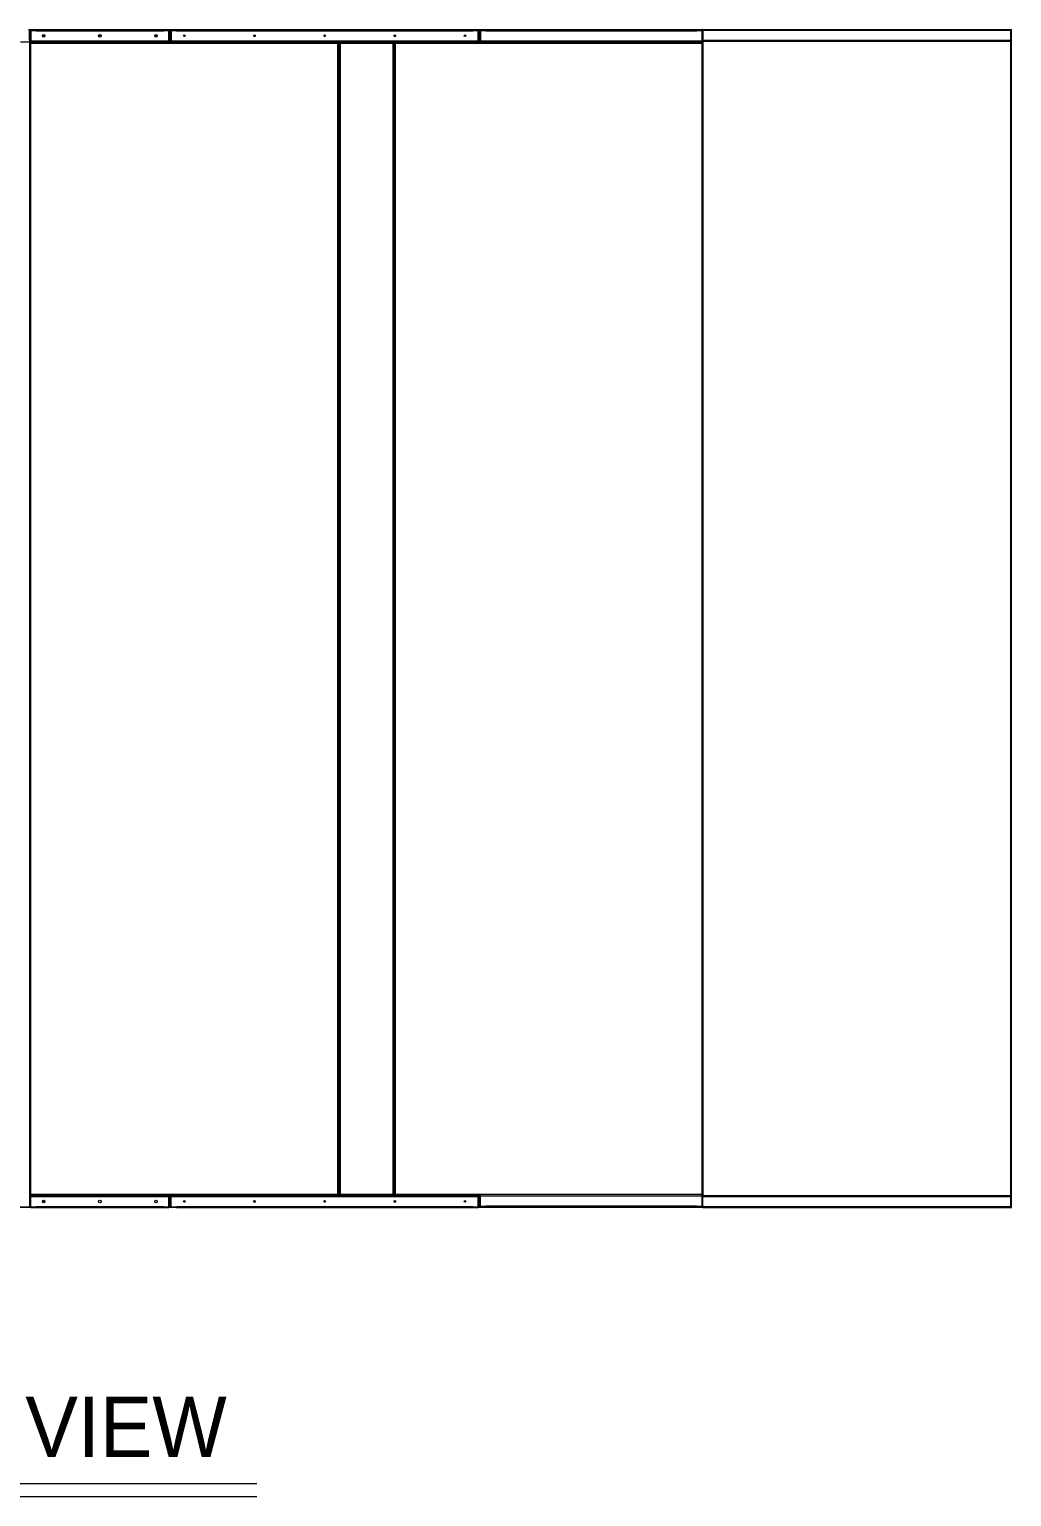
# Model space of a CAD drawing. Header units: millimetres. Extents: x -662642 to 33419, y -141169 to 23423.
# Drawn here: x 15102 to 18602, y 14886 to 20118 of the extents above; entities that cross this region are included whole.
import ezdxf
from ezdxf.enums import TextEntityAlignment as Align

# ---------------------------------------------------------------- set-up
doc = ezdxf.new("R2010")
doc.units = ezdxf.units.MM
doc.layers.add('냉각탑_box', color=1, linetype='Continuous')
doc.layers.add('냉각탑_text', color=3, linetype='Continuous')
doc.styles.add('돋움', font='Dotum.ttf')

# ---------------------------------------------------------------- blocks, each defined once
blk = doc.blocks.new('4')
at = {"lineweight": 20}
for p, q in [((15099.1, 20117.6), (17501.3, 20117.6)), ((17499.8, 20117.6), (17501.3, 15917.6)), ((17502.4, 20117.6), (18602.4, 20117.6)), ((17502.4, 20116.4), (17502.4, 20117.6)), ((17502.4, 20114.6), (18599.4, 20114.6)), ((18599.4, 15917.6), (18599.4, 20117.6)), ((18602.4, 15917.6), (18602.4, 20117.6)), ((18602.4, 20117.6), (18602.4, 20117.6)), ((17502.4, 20078.6), (18599.4, 20078.6)), ((17502.4, 20075.6), (18599.4, 20075.6)), ((17502.4, 15959.6), (18599.4, 15959.6)), ((17502.4, 15956.6), (18599.4, 15956.6)), ((17501.3, 15917.6), (12102.6, 15917.6)), ((17502.4, 15920.6), (18599.4, 15920.6)), ((17502.4, 15918.8), (17502.4, 15917.6)), ((17502.4, 15917.6), (18602.4, 15917.6))]:
    blk.add_line(p, q, dxfattribs=at)
at = {"color": 7, "lineweight": 20, "ltscale": 0.015833}
for p, q in [((15102.4, 20078.4), (15102.4, 20116.4)), ((15102.4, 15956.8), (15102.4, 15918.8))]:
    blk.add_line(p, q, dxfattribs=at)
at = {"color": 7, "lineweight": 20, "ltscale": 0.001083}
for p, q in [((15104.4, 20116.4), (15107, 20116.4)), ((17502.4, 20116.4), (17499.8, 20116.4)), ((17502.4, 15918.8), (12102.6, 15918.8))]:
    blk.add_line(p, q, dxfattribs=at)
at = {"color": 7, "lineweight": 20, "ltscale": 0.00172}
blk.add_line((15104.4, 20112.3), (15104.4, 20116.4), dxfattribs=at)
at = {"color": 7, "lineweight": 20, "ltscale": 0.014667}
for p, q in [((15104.4, 20112.2), (15104.4, 20077)), ((15106.4, 20077), (15106.4, 20112.2)), ((15600.4, 20077), (15600.4, 20112.2)), ((15602.4, 20112.2), (15602.4, 20077)), ((15604.4, 20112.2), (15604.4, 20077)), ((15606.4, 20077), (15606.4, 20112.2)), ((16702.4, 20077), (16702.4, 20112.2)), ((16704.4, 20112.2), (16704.4, 20077)), ((16706.4, 20112.2), (16706.4, 20077)), ((16708.4, 20077), (16708.4, 20112.2)), ((17500.4, 20077), (17500.4, 20112.2)), ((17502.4, 20112.2), (17502.4, 20077)), ((15104.4, 15921), (15104.4, 15956.2)), ((15106.4, 15956.2), (15106.4, 15921)), ((15600.4, 15956.2), (15600.4, 15921)), ((15602.4, 15921), (15602.4, 15956.2)), ((15604.4, 15921), (15604.4, 15956.2)), ((15606.4, 15956.2), (15606.4, 15921)), ((16702.4, 15956.2), (16702.4, 15921)), ((16704.4, 15921), (16704.4, 15956.2)), ((16706.4, 15923), (16706.4, 15958.2)), ((16708.4, 15958.2), (16708.4, 15923)), ((17500.4, 15958.2), (17500.4, 15923)), ((17502.4, 15923), (17502.4, 15958.2))]:
    blk.add_line(p, q, dxfattribs=at)
at = {"color": 7, "lineweight": 20, "ltscale": 0.000873136}
blk.add_line((15107, 20115.5), (15107, 20117.6), dxfattribs=at)
at = {"color": 7, "lineweight": 20, "ltscale": 0.015146}
blk.add_line((15107, 20113.4), (15107, 20077), dxfattribs=at)
at = {"color": 7, "lineweight": 20, "ltscale": 0.01525}
for p, q in [((15107.3, 20113.6), (15107.3, 20077)), ((15599.5, 20077), (15599.5, 20113.6)), ((15607.3, 20113.6), (15607.3, 20077)), ((16701.5, 20077), (16701.5, 20113.6)), ((16709.3, 20113.6), (16709.3, 20077)), ((17499.5, 20077), (17499.5, 20113.6)), ((15107.3, 15919.6), (15107.3, 15956.2)), ((15599.5, 15956.2), (15599.5, 15919.6)), ((15607.3, 15919.6), (15607.3, 15956.2)), ((16701.5, 15956.2), (16701.5, 15919.6)), ((16709.3, 15921.6), (16709.3, 15958.2)), ((17499.5, 15958.2), (17499.5, 15921.6))]:
    blk.add_line(p, q, dxfattribs=at)
at = {"color": 7, "lineweight": 20, "ltscale": 0.007958}
for p, q in [((15107.3, 20113.6), (15126.4, 20113.6)), ((15580.4, 20113.6), (15599.5, 20113.6)), ((15607.3, 20113.6), (15626.4, 20113.6)), ((16682.4, 20113.6), (16701.5, 20113.6)), ((16709.3, 20113.6), (16728.4, 20113.6)), ((17480.4, 20113.6), (17499.5, 20113.6)), ((15107.3, 15919.6), (15126.4, 15919.6)), ((15580.4, 15919.6), (15599.5, 15919.6)), ((15607.3, 15919.6), (15626.4, 15919.6)), ((16682.4, 15919.6), (16701.5, 15919.6)), ((16709.3, 15921.6), (16728.4, 15921.6)), ((17480.4, 15921.6), (17499.5, 15921.6))]:
    blk.add_line(p, q, dxfattribs=at)
at = {"color": 7, "lineweight": 20, "ltscale": 0.006917}
for p, q in [((15107.8, 20115.6), (15124.4, 20115.6)), ((15107.8, 20113.6), (15124.4, 20113.6)), ((15582.4, 20115.6), (15599, 20115.6)), ((15582.4, 20113.6), (15599, 20113.6)), ((15624.4, 20115.6), (15607.8, 20115.6)), ((15624.4, 20113.6), (15607.8, 20113.6)), ((16684.4, 20115.6), (16701, 20115.6)), ((16684.4, 20113.6), (16701, 20113.6)), ((16709.8, 20115.6), (16726.4, 20115.6)), ((16709.8, 20113.6), (16726.4, 20113.6)), ((17482.4, 20115.6), (17499, 20115.6)), ((17482.4, 20113.6), (17499, 20113.6)), ((15107.8, 15917.6), (15124.4, 15917.6)), ((15582.4, 15917.6), (15599, 15917.6)), ((15624.4, 15917.6), (15607.8, 15917.6)), ((16684.4, 15917.6), (16701, 15917.6)), ((16709.8, 15919.6), (16726.4, 15919.6)), ((17482.4, 15919.6), (17499, 15919.6))]:
    blk.add_line(p, q, dxfattribs=at)
at = {"color": 7, "lineweight": 20, "ltscale": 0.000833333}
for p, q in [((15124.4, 20115.6), (15124.4, 20113.6)), ((15580.4, 20115.6), (15580.4, 20113.6)), ((15580.4, 20115.6), (15580.4, 20113.6)), ((15582.4, 20115.6), (15582.4, 20113.6)), ((15624.4, 20115.6), (15624.4, 20113.6)), ((16682.4, 20115.6), (16682.4, 20113.6)), ((16682.4, 20115.6), (16682.4, 20113.6)), ((16684.4, 20115.6), (16684.4, 20113.6)), ((16726.4, 20115.6), (16726.4, 20113.6)), ((17480.4, 20115.6), (17480.4, 20113.6)), ((17480.4, 20115.6), (17480.4, 20113.6)), ((17482.4, 20115.6), (17482.4, 20113.6)), ((15418.3, 20073.6), (15418.3, 20071.6)), ((15474.3, 20071.6), (15474.3, 20073.6)), ((16068.2, 20073.6), (16068.2, 20071.6)), ((16071.5, 20071.6), (16071.5, 20073.6)), ((16399.8, 20071.9), (16399.8, 20069.9)), ((17444.7, 20073.6), (17444.7, 20071.6)), ((16204.4, 19827.6), (16206.4, 19827.6)), ((16400.4, 19827.6), (16402.4, 19827.6)), ((16204.4, 19801), (16206.4, 19801)), ((16204.4, 19799.6), (16206.4, 19799.6)), ((16206.4, 19799.6), (16204.4, 19799.6)), ((16206.4, 19797.6), (16204.4, 19797.6)), ((16206.4, 19796.2), (16204.4, 19796.2)), ((16400.4, 19801), (16402.4, 19801)), ((16402.4, 19799.6), (16400.4, 19799.6)), ((16402.4, 19797.6), (16400.4, 19797.6)), ((16402.4, 19796.5), (16400.4, 19796.5)), ((16402.4, 19793.7), (16400.4, 19793.7)), ((16400.4, 19791.7), (16402.4, 19791.7)), ((16400.4, 19790.1), (16402.4, 19790.1)), ((16402.4, 19788.9), (16400.4, 19788.9)), ((16400.4, 19044.9), (16402.4, 19044.9)), ((16204.4, 19033), (16206.4, 19033)), ((16206.4, 19031.6), (16204.4, 19031.6)), ((16206.4, 19029.6), (16204.4, 19029.6)), ((16204.4, 19027.6), (16206.4, 19027.6)), ((16204.4, 19025.6), (16206.4, 19025.6)), ((16206.4, 19024.2), (16204.4, 19024.2)), ((16206.4, 18997.6), (16204.4, 18997.6)), ((16400.4, 19027.6), (16402.4, 19027.6)), ((16400.4, 19025.6), (16402.4, 19025.6)), ((16402.4, 19024.2), (16400.4, 19024.2)), ((16402.4, 18997.6), (16400.4, 18997.6)), ((16204.4, 18814.6), (16206.4, 18814.6)), ((16400.4, 18814.6), (16402.4, 18814.6)), ((16206.4, 18778), (16204.4, 18778)), ((16206.4, 18776.6), (16204.4, 18776.6)), ((16206.4, 18733.6), (16204.4, 18733.6)), ((16206.4, 18732), (16204.4, 18732)), ((16206.4, 18730), (16204.4, 18730)), ((16402.4, 18778), (16400.4, 18778)), ((16402.4, 18776.6), (16400.4, 18776.6)), ((16402.4, 18773.6), (16400.4, 18773.6)), ((16402.4, 18771.6), (16400.4, 18771.6)), ((16402.4, 18770.7), (16400.4, 18770.7)), ((16400.4, 18736.5), (16402.4, 18736.5)), ((16402.4, 18735.6), (16400.4, 18735.6)), ((16402.4, 18733.6), (16400.4, 18733.6)), ((16402.4, 18733.6), (16400.4, 18733.6)), ((16402.4, 18732), (16400.4, 18732)), ((16402.4, 18730), (16400.4, 18730)), ((16206.4, 18726.6), (16204.4, 18726.6)), ((16204.4, 18725.2), (16206.4, 18725.2)), ((16206.4, 18688.6), (16204.4, 18688.6)), ((16402.4, 18726.6), (16400.4, 18726.6)), ((16400.4, 18725.2), (16402.4, 18725.2)), ((16402.4, 18688.6), (16400.4, 18688.6)), ((16204.4, 18355.6), (16206.4, 18355.6)), ((16204.4, 18329), (16206.4, 18329)), ((16204.4, 18327.6), (16206.4, 18327.6)), ((16206.4, 18327.6), (16204.4, 18327.6)), ((16206.4, 18325.6), (16204.4, 18325.6)), ((16206.4, 18324.2), (16204.4, 18324.2)), ((16400.4, 18355.6), (16402.4, 18355.6)), ((16400.4, 18329), (16402.4, 18329)), ((16402.4, 18327.6), (16400.4, 18327.6)), ((16402.4, 18325.7), (16400.4, 18325.7)), ((16402.4, 18325.6), (16400.4, 18325.6)), ((16400.4, 18323.7), (16402.4, 18323.7)), ((16400.4, 18322.1), (16402.4, 18322.1)), ((16402.4, 18320.9), (16400.4, 18320.9)), ((16204.4, 17711), (16206.4, 17711)), ((16206.4, 17709.6), (16204.4, 17709.6)), ((16206.4, 17707.6), (16204.4, 17707.6)), ((16204.4, 17705.6), (16206.4, 17705.6)), ((16204.4, 17703.6), (16206.4, 17703.6)), ((16206.4, 17702.2), (16204.4, 17702.2)), ((16400.4, 17726.9), (16402.4, 17726.9)), ((16402.4, 17706.9), (16400.4, 17706.9)), ((16400.4, 17705.6), (16402.4, 17705.6)), ((16400.4, 17703.6), (16402.4, 17703.6)), ((16402.4, 17702.2), (16400.4, 17702.2)), ((16206.4, 17675.6), (16204.4, 17675.6)), ((16402.4, 17675.6), (16400.4, 17675.6)), ((16204.4, 17342.6), (16206.4, 17342.6)), ((16400.4, 17342.6), (16402.4, 17342.6)), ((16206.4, 17306), (16204.4, 17306)), ((16206.4, 17304.6), (16204.4, 17304.6)), ((16402.4, 17306), (16400.4, 17306)), ((16402.4, 17304.6), (16400.4, 17304.6)), ((16402.4, 17301.6), (16400.4, 17301.6)), ((16402.4, 17299.6), (16400.4, 17299.6)), ((16402.4, 17298.7), (16400.4, 17298.7)), ((16400.4, 17264.5), (16402.4, 17264.5)), ((16402.4, 17263.6), (16400.4, 17263.6)), ((16206.4, 17261.6), (16204.4, 17261.6)), ((16206.4, 17260), (16204.4, 17260)), ((16206.4, 17258), (16204.4, 17258)), ((16206.4, 17254.6), (16204.4, 17254.6)), ((16204.4, 17253.2), (16206.4, 17253.2)), ((16206.4, 17216.6), (16204.4, 17216.6)), ((16402.4, 17261.6), (16400.4, 17261.6)), ((16402.4, 17261.6), (16400.4, 17261.6)), ((16402.4, 17260), (16400.4, 17260)), ((16402.4, 17258), (16400.4, 17258)), ((16402.4, 17254.6), (16400.4, 17254.6)), ((16400.4, 17253.2), (16402.4, 17253.2)), ((16402.4, 17216.6), (16400.4, 17216.6)), ((16204.4, 17033.6), (16206.4, 17033.6)), ((16204.4, 17007), (16206.4, 17007)), ((16204.4, 17005.6), (16206.4, 17005.6)), ((16206.4, 17005.6), (16204.4, 17005.6)), ((16206.4, 17003.6), (16204.4, 17003.6)), ((16206.4, 17002.2), (16204.4, 17002.2)), ((16400.4, 17033.6), (16402.4, 17033.6)), ((16400.4, 17007), (16402.4, 17007)), ((16402.4, 17006.7), (16400.4, 17006.7)), ((16402.4, 17005.6), (16400.4, 17005.6)), ((16402.4, 17003.6), (16400.4, 17003.6)), ((16400.4, 17003.1), (16402.4, 17003.1)), ((16402.4, 17001.9), (16400.4, 17001.9)), ((16204.4, 16239), (16206.4, 16239)), ((16206.4, 16237.6), (16204.4, 16237.6)), ((16206.4, 16235.6), (16204.4, 16235.6)), ((16204.4, 16233.6), (16206.4, 16233.6)), ((16204.4, 16231.6), (16206.4, 16231.6)), ((16206.4, 16230.2), (16204.4, 16230.2)), ((16400.4, 16257.9), (16402.4, 16257.9)), ((16402.4, 16237.9), (16400.4, 16237.9)), ((16400.4, 16233.6), (16402.4, 16233.6)), ((16400.4, 16231.6), (16402.4, 16231.6)), ((16402.4, 16230.2), (16400.4, 16230.2)), ((16206.4, 16203.6), (16204.4, 16203.6)), ((16402.4, 16203.6), (16400.4, 16203.6)), ((16206.4, 15965), (16204.4, 15965)), ((16206.4, 15961.6), (16204.4, 15961.6)), ((16400.4, 15964.6), (16402.4, 15964.6)), ((15124.4, 15917.6), (15124.4, 15919.6)), ((15580.4, 15917.6), (15580.4, 15919.6)), ((15580.4, 15917.6), (15580.4, 15919.6)), ((15582.4, 15917.6), (15582.4, 15919.6)), ((15624.4, 15917.6), (15624.4, 15919.6)), ((16682.4, 15917.6), (16682.4, 15919.6)), ((16682.4, 15917.6), (16682.4, 15919.6)), ((16684.4, 15917.6), (16684.4, 15919.6)), ((16726.4, 15919.6), (16726.4, 15921.6)), ((17480.4, 15919.6), (17480.4, 15921.6)), ((17480.4, 15919.6), (17480.4, 15921.6)), ((17482.4, 15919.6), (17482.4, 15921.6))]:
    blk.add_line(p, q, dxfattribs=at)
at = {"color": 7, "lineweight": 20, "ltscale": 0.000834351}
blk.add_line((15124.4, 20114.4), (15126.4, 20114.4), dxfattribs=at)
at = {"color": 7, "lineweight": 20, "ltscale": 0.000834357}
blk.add_line((15124.4, 20113.6), (15126.4, 20113.6), dxfattribs=at)
at = {"color": 7, "lineweight": 20, "ltscale": 0.189167}
for p, q in [((15126.4, 20115.6), (15580.4, 20115.6)), ((15126.4, 20115.6), (15580.4, 20115.6)), ((15126.4, 20112.2), (15580.4, 20112.2)), ((15126.4, 15921), (15580.4, 15921)), ((15126.4, 15917.6), (15580.4, 15917.6))]:
    blk.add_line(p, q, dxfattribs=at)
at = {"color": 7, "lineweight": 20, "ltscale": 0.001417}
for p, q in [((15126.4, 20115.6), (15126.4, 20112.2)), ((15626.4, 20115.6), (15626.4, 20112.2)), ((16728.4, 20115.6), (16728.4, 20112.2)), ((15126.4, 15917.6), (15126.4, 15921)), ((15626.4, 15917.6), (15626.4, 15921)), ((16728.4, 15919.6), (16728.4, 15923))]:
    blk.add_line(p, q, dxfattribs=at)
at = {"color": 7, "lineweight": 20, "ltscale": 0.000583333}
for p, q in [((15126.4, 20113.6), (15126.4, 20112.2)), ((15580.4, 20112.2), (15580.4, 20113.6)), ((15626.4, 20113.6), (15626.4, 20112.2)), ((16682.4, 20112.2), (16682.4, 20113.6)), ((16728.4, 20113.6), (16728.4, 20112.2)), ((17480.4, 20112.2), (17480.4, 20113.6)), ((15126.4, 15919.6), (15126.4, 15921)), ((15580.4, 15921), (15580.4, 15919.6)), ((15626.4, 15919.6), (15626.4, 15921)), ((16682.4, 15921), (16682.4, 15919.6)), ((16728.4, 15921.6), (16728.4, 15923)), ((17480.4, 15923), (17480.4, 15921.6))]:
    blk.add_line(p, q, dxfattribs=at)
at = {"color": 7, "lineweight": 20, "ltscale": 0.000832315}
blk.add_line((15580.4, 20114.4), (15582.4, 20114.4), dxfattribs=at)
at = {"color": 7, "lineweight": 20, "ltscale": 0.00083231}
blk.add_line((15580.4, 20113.6), (15582.4, 20113.6), dxfattribs=at)
at = {"color": 7, "lineweight": 20, "ltscale": 0.015212}
for p, q in [((15599.5, 20113.5), (15599.5, 20077)), ((16701.5, 20113.5), (16701.5, 20077)), ((17499.5, 20113.5), (17499.5, 20077)), ((15599.5, 15919.7), (15599.5, 15956.2)), ((16701.5, 15919.7), (16701.5, 15956.2)), ((17499.5, 15921.7), (17499.5, 15958.2))]:
    blk.add_line(p, q, dxfattribs=at)
at = {"color": 7, "lineweight": 20, "ltscale": 0.001506}
blk.add_line((15601.6, 20114.4), (15605.2, 20114.4), dxfattribs=at)
at = {"color": 7, "lineweight": 20, "ltscale": 0.000374999}
for p, q in [((15607.3, 20110.2), (15606.4, 20110.2)), ((15607.3, 15923), (15606.4, 15923))]:
    blk.add_line(p, q, dxfattribs=at)
at = {"color": 7, "lineweight": 20, "ltscale": 0.000833847}
blk.add_line((15624.4, 20114.4), (15626.4, 20114.4), dxfattribs=at)
at = {"color": 7, "lineweight": 20, "ltscale": 0.000833853}
blk.add_line((15624.4, 20113.6), (15626.4, 20113.6), dxfattribs=at)
at = {"color": 7, "lineweight": 20, "ltscale": 0.037104}
blk.add_line((15715.4, 20115.6), (15626.4, 20115.6), dxfattribs=at)
at = {"color": 7, "lineweight": 20, "ltscale": 0.44}
for p, q in [((15626.4, 20115.6), (16682.4, 20115.6)), ((15626.4, 20112.2), (16682.4, 20112.2)), ((15626.4, 15921), (16682.4, 15921)), ((15626.4, 15917.6), (16682.4, 15917.6))]:
    blk.add_line(p, q, dxfattribs=at)
at = {"color": 7, "lineweight": 20, "ltscale": 0.004146}
blk.add_line((15715.4, 20115.6), (15725.4, 20115.6), dxfattribs=at)
at = {"color": 7, "lineweight": 20, "ltscale": 0.004167}
blk.add_line((15725.4, 20115.6), (15735.4, 20115.6), dxfattribs=at)
at = {"color": 7, "lineweight": 20, "ltscale": 0.394604}
blk.add_line((16682.4, 20115.6), (15735.3, 20115.6), dxfattribs=at)
at = {"color": 7, "lineweight": 20, "ltscale": 0.000832819}
blk.add_line((16682.4, 20114.4), (16684.4, 20114.4), dxfattribs=at)
at = {"color": 7, "lineweight": 20, "ltscale": 0.000832814}
blk.add_line((16682.4, 20113.6), (16684.4, 20113.6), dxfattribs=at)
at = {"color": 7, "lineweight": 20, "ltscale": 0.000375001}
for p, q in [((16702.4, 20110.2), (16701.5, 20110.2)), ((16702.4, 15923), (16701.5, 15923))]:
    blk.add_line(p, q, dxfattribs=at)
at = {"color": 7, "lineweight": 20, "ltscale": 0.001508}
blk.add_line((16703.6, 20114.4), (16707.2, 20114.4), dxfattribs=at)
at = {"color": 7, "lineweight": 20, "ltscale": 0.000833959}
blk.add_line((16726.4, 20114.4), (16728.4, 20114.4), dxfattribs=at)
at = {"color": 7, "lineweight": 20, "ltscale": 0.000833964}
blk.add_line((16726.4, 20113.6), (16728.4, 20113.6), dxfattribs=at)
at = {"color": 7, "lineweight": 20, "ltscale": 0.313333}
for p, q in [((16728.4, 20115.6), (17480.4, 20115.6)), ((16728.4, 20112.2), (17480.4, 20112.2)), ((16728.4, 15923), (17480.4, 15923)), ((16728.4, 15919.6), (17480.4, 15919.6))]:
    blk.add_line(p, q, dxfattribs=at)
at = {"color": 7, "lineweight": 20, "ltscale": 0.000832693}
blk.add_line((17480.4, 20114.4), (17482.4, 20114.4), dxfattribs=at)
at = {"color": 7, "lineweight": 20, "ltscale": 0.000832687}
blk.add_line((17480.4, 20113.6), (17482.4, 20113.6), dxfattribs=at)
at = {"color": 7, "lineweight": 20, "ltscale": 0.000872667}
blk.add_line((17499.8, 20115.5), (17499.8, 20117.6), dxfattribs=at)
at = {"color": 7, "lineweight": 20, "ltscale": 0.015148}
blk.add_line((17499.8, 20113.4), (17499.8, 20077), dxfattribs=at)
at = {"color": 7, "lineweight": 20, "ltscale": 0.001669}
blk.add_line((17502.4, 20116.4), (17502.4, 20112.4), dxfattribs=at)
at = {"color": 7, "lineweight": 20, "ltscale": 0.015372}
blk.add_line((15070.8, 20073.6), (15107.7, 20073.6), dxfattribs=at)
at = {"color": 7, "lineweight": 20, "ltscale": 0.001387}
blk.add_line((15104.4, 20073.6), (15104.4, 20076.9), dxfattribs=at)
at = {"color": 7, "lineweight": 20, "ltscale": 0.000562932}
for p, q in [((15105.7, 20069.9), (15104.4, 20069.9)), ((16203, 20069.9), (16204.4, 20069.9)), ((16207.7, 20069.9), (16206.4, 20069.9)), ((16398.4, 20071.9), (16399.8, 20071.9)), ((16399, 20069.9), (16400.4, 20069.9)), ((16403.7, 20069.9), (16402.4, 20069.9)), ((17501, 20069.9), (17502.4, 20069.9)), ((15105.7, 15961.3), (15104.4, 15961.3)), ((16203, 15961.3), (16204.4, 15961.3)), ((16207.7, 15961.3), (16206.4, 15961.3)), ((16399, 15961.3), (16400.4, 15961.3)), ((16403.7, 15961.3), (16402.4, 15961.3)), ((17501, 15961.3), (17502.4, 15961.3))]:
    blk.add_line(p, q, dxfattribs=at)
at = {"color": 7, "lineweight": 20}
for p, q in [((15104.4, 15961.3), (15104.4, 20069.9)), ((15107.8, 15963), (15107.8, 20068.2)), ((16201, 15963), (16201, 20068.2)), ((16204.4, 15961.3), (16204.4, 20069.9)), ((16206.4, 20069.9), (16206.4, 15961.3)), ((16209.8, 20068.2), (16209.8, 15963)), ((16397, 20068.2), (16397, 15963)), ((16400.4, 20069.9), (16400.4, 15961.3)), ((16402.4, 20069.9), (16402.4, 15961.3)), ((16405.8, 20068.2), (16405.8, 15963)), ((17499, 20068.2), (17499, 15963)), ((17502.4, 20069.9), (17502.4, 15961.3))]:
    blk.add_line(p, q, dxfattribs=at)
at = {"color": 7, "lineweight": 20, "ltscale": 0.000448698}
for p, q in [((15105.7, 20074.3), (15106.4, 20075.2)), ((15601, 20074.3), (15600.4, 20075.2)), ((15605.7, 20074.3), (15606.4, 20075.2)), ((16703, 20074.3), (16702.4, 20075.2)), ((16707.7, 20074.3), (16708.4, 20075.2)), ((17501, 20074.3), (17500.4, 20075.2)), ((15105.7, 15958.9), (15106.4, 15958.1)), ((15601, 15958.9), (15600.4, 15958.1)), ((15605.7, 15958.9), (15606.4, 15958.1)), ((16703, 15958.9), (16702.4, 15958.1))]:
    blk.add_line(p, q, dxfattribs=at)
at = {"color": 7, "lineweight": 20, "ltscale": 0.000502197}
for p, q in [((15105.7, 20069.9), (15106.9, 20069.9)), ((16203, 20069.9), (16201.8, 20069.9)), ((16207.7, 20069.9), (16208.9, 20069.9)), ((16398.4, 20071.9), (16397.2, 20071.9)), ((16399, 20069.9), (16397.8, 20069.9)), ((16403.7, 20069.9), (16404.9, 20069.9)), ((17501, 20069.9), (17499.8, 20069.9)), ((15105.7, 15961.3), (15106.9, 15961.3)), ((16203, 15961.3), (16201.8, 15961.3)), ((16207.7, 15961.3), (16208.9, 15961.3)), ((16399, 15961.3), (16397.8, 15961.3))]:
    blk.add_line(p, q, dxfattribs=at)
at = {"color": 7, "lineweight": 20, "ltscale": 0.000375}
for p, q in [((15107.3, 20077), (15106.4, 20077)), ((15107.3, 20077), (15106.4, 20077)), ((15107.3, 20071.6), (15106.4, 20071.6)), ((15599.5, 20077), (15600.4, 20077)), ((15599.5, 20077), (15600.4, 20077)), ((15607.3, 20077), (15606.4, 20077)), ((15607.3, 20077), (15606.4, 20077)), ((16201.5, 20071.6), (16202.4, 20071.6)), ((16209.3, 20071.6), (16208.4, 20071.6)), ((16397.5, 20071.6), (16398.4, 20071.6)), ((16405.3, 20071.6), (16404.4, 20071.6)), ((16701.5, 20077), (16702.4, 20077)), ((16701.5, 20077), (16702.4, 20077)), ((16709.3, 20077), (16708.4, 20077)), ((16709.3, 20077), (16708.4, 20077)), ((17499.5, 20077), (17500.4, 20077)), ((17499.5, 20077), (17500.4, 20077)), ((17499.5, 20071.6), (17500.4, 20071.6)), ((16205.7, 18770.7), (16205.7, 18771.6)), ((16205.7, 18736.5), (16205.7, 18735.6)), ((16205.7, 17298.7), (16205.7, 17299.6)), ((16205.7, 17264.5), (16205.7, 17263.6)), ((15107.3, 15959.6), (15106.4, 15959.6)), ((15107.3, 15956.2), (15106.4, 15956.2)), ((15599.5, 15956.2), (15600.4, 15956.2)), ((15607.3, 15956.2), (15606.4, 15956.2)), ((16201.5, 15959.6), (16202.4, 15959.6)), ((16209.3, 15959.6), (16208.4, 15959.6)), ((16397.5, 15959.6), (16398.4, 15959.6)), ((16405.3, 15959.6), (16404.4, 15959.6)), ((16701.5, 15956.2), (16702.4, 15956.2)), ((16709.3, 15958.2), (16708.4, 15958.2)), ((17499.5, 15958.2), (17500.4, 15958.2))]:
    blk.add_line(p, q, dxfattribs=at)
at = {"color": 7, "lineweight": 20, "ltscale": 0.001002}
for p, q in [((15106.4, 20074.6), (15106.4, 20077)), ((15600.4, 20074.6), (15600.4, 20077)), ((15606.4, 20074.6), (15606.4, 20077)), ((16702.4, 20074.6), (16702.4, 20077)), ((16708.4, 20074.6), (16708.4, 20077)), ((17500.4, 20074.6), (17500.4, 20077)), ((15106.4, 15958.6), (15106.4, 15956.2)), ((15600.4, 15958.6), (15600.4, 15956.2)), ((15606.4, 15958.6), (15606.4, 15956.2)), ((16702.4, 15958.6), (16702.4, 15956.2)), ((16708.4, 15960.6), (16708.4, 15958.2)), ((17500.4, 15960.6), (17500.4, 15958.2))]:
    blk.add_line(p, q, dxfattribs=at)
at = {"color": 7, "lineweight": 20, "ltscale": 0.000414929}
for p, q in [((15106.4, 20070.6), (15106.4, 20071.6)), ((16202.4, 20070.6), (16202.4, 20071.6)), ((16208.4, 20070.6), (16208.4, 20071.6)), ((16397.8, 20072.6), (16397.8, 20073.6)), ((16398.4, 20070.6), (16398.4, 20071.6)), ((16404.4, 20070.6), (16404.4, 20071.6)), ((17500.4, 20070.6), (17500.4, 20071.6)), ((15106.4, 15960.6), (15106.4, 15959.6)), ((16202.4, 15960.6), (16202.4, 15959.6)), ((16208.4, 15960.6), (16208.4, 15959.6)), ((16398.4, 15960.6), (16398.4, 15959.6)), ((16404.4, 15960.6), (16404.4, 15959.6))]:
    blk.add_line(p, q, dxfattribs=at)
at = {"color": 7, "lineweight": 20, "ltscale": 0.000293404}
for p, q in [((15106.4, 20070.6), (15106.4, 20069.9)), ((16202.4, 20070.6), (16202.4, 20069.9)), ((16208.4, 20070.6), (16208.4, 20069.9)), ((16397.8, 20072.6), (16397.8, 20071.9)), ((16398.4, 20070.6), (16398.4, 20069.9)), ((16404.4, 20070.6), (16404.4, 20069.9)), ((17500.4, 20070.6), (17500.4, 20069.9)), ((15106.4, 15960.6), (15106.4, 15961.3)), ((16202.4, 15960.6), (16202.4, 15961.3)), ((16208.4, 15960.6), (16208.4, 15961.3)), ((16398.4, 15960.6), (16398.4, 15961.3)), ((16404.4, 15960.6), (16404.4, 15961.3)), ((17500.4, 15960.6), (17500.4, 15961.3))]:
    blk.add_line(p, q, dxfattribs=at)
at = {"color": 7, "lineweight": 20, "ltscale": 4.00539e-05}
blk.add_line((15107, 20073.7), (15107, 20073.6), dxfattribs=at)
at = {"color": 7, "lineweight": 20, "ltscale": 0.205083}
for p, q in [((15107.3, 20077), (15599.5, 20077)), ((15107.3, 15956.2), (15599.5, 15956.2))]:
    blk.add_line(p, q, dxfattribs=at)
at = {"color": 7, "lineweight": 20, "ltscale": 0.455917}
for p, q in [((15107.3, 20071.6), (16201.5, 20071.6)), ((15607.3, 20077), (16701.5, 20077)), ((16405.3, 20071.6), (17499.5, 20071.6)), ((16201.5, 15959.6), (15107.3, 15959.6)), ((15607.3, 15956.2), (16701.5, 15956.2))]:
    blk.add_line(p, q, dxfattribs=at)
at = {"color": 7, "lineweight": 20, "ltscale": 0.204667}
for p, q in [((15107.8, 20073.6), (15599, 20073.6)), ((15107.8, 15959.6), (15599, 15959.6))]:
    blk.add_line(p, q, dxfattribs=at)
at = {"color": 7, "lineweight": 20, "ltscale": 0.4555}
for p, q in [((15107.8, 20068.2), (16201, 20068.2)), ((15607.8, 20073.6), (16701, 20073.6)), ((16405.8, 20068.2), (17499, 20068.2)), ((16201, 15963), (15107.8, 15963)), ((15607.8, 15959.6), (16701, 15959.6)), ((17499, 15963), (16405.8, 15963))]:
    blk.add_line(p, q, dxfattribs=at)
at = {"color": 7, "lineweight": 20, "ltscale": 0.000199275}
blk.add_line((15518.2, 20071.9), (15517.8, 20071.6), dxfattribs=at)
at = {"color": 7, "lineweight": 20, "ltscale": 0.000369598}
blk.add_line((15518, 20072.6), (15518.5, 20071.9), dxfattribs=at)
at = {"color": 7, "lineweight": 20, "ltscale": 0.001228}
blk.add_line((15518.2, 20071.9), (15521.1, 20071.9), dxfattribs=at)
at = {"color": 7, "lineweight": 20, "ltscale": 0.000708333}
blk.add_line((15519.8, 20073.6), (15519.8, 20071.9), dxfattribs=at)
at = {"color": 7, "lineweight": 20, "ltscale": 0.000125566}
blk.add_line((15521.1, 20071.9), (15521.1, 20071.6), dxfattribs=at)
at = {"color": 7, "lineweight": 20, "ltscale": 1.86596e-06}
blk.add_line((15521.6, 20071.9), (15521.6, 20071.9), dxfattribs=at)
at = {"color": 7, "lineweight": 20, "ltscale": 0.00022498}
blk.add_line((15521.6, 20071.9), (15522.2, 20071.9), dxfattribs=at)
at = {"color": 7, "lineweight": 20, "ltscale": 0.003628}
blk.add_line((15599, 20073.6), (15607.7, 20073.6), dxfattribs=at)
at = {"color": 7, "lineweight": 20, "ltscale": 0.000375519}
blk.add_line((15607.3, 20077), (15606.4, 20077), dxfattribs=at)
at = {"color": 7, "lineweight": 20, "ltscale": 0.0025}
blk.add_line((16202.4, 20070.2), (16208.4, 20070.2), dxfattribs=at)
at = {"color": 7, "lineweight": 20, "ltscale": 0.078417}
for p, q in [((16209.3, 20071.6), (16397.5, 20071.6)), ((16397.5, 15959.6), (16209.3, 15959.6))]:
    blk.add_line(p, q, dxfattribs=at)
at = {"color": 7, "lineweight": 20, "ltscale": 0.078}
for p, q in [((16209.8, 20068.2), (16397, 20068.2)), ((16397, 15963), (16209.8, 15963))]:
    blk.add_line(p, q, dxfattribs=at)
at = {"color": 7, "lineweight": 20, "ltscale": 0.014417}
for p, q in [((16338.8, 20068), (16304.2, 20068)), ((16304.2, 15963.2), (16338.8, 15963.2))]:
    blk.add_line(p, q, dxfattribs=at)
at = {"color": 7, "lineweight": 20, "ltscale": 0.001905}
blk.add_line((16404.4, 20070.6), (16399.8, 20070.6), dxfattribs=at)
at = {"color": 7, "lineweight": 20, "ltscale": 0.000374481}
blk.add_line((16702.4, 20077), (16701.5, 20077), dxfattribs=at)
at = {"color": 7, "lineweight": 20, "ltscale": 0.32925}
for p, q in [((16709.3, 20077), (17499.5, 20077)), ((16709.3, 15958.2), (17499.5, 15958.2))]:
    blk.add_line(p, q, dxfattribs=at)
at = {"color": 7, "lineweight": 20, "ltscale": 0.328833}
blk.add_line((16709.8, 20073.6), (17499, 20073.6), dxfattribs=at)
at = {"color": 7, "lineweight": 20, "ltscale": 0.000832956}
blk.add_line((16727.7, 20071.6), (16727.7, 20073.6), dxfattribs=at)
at = {"color": 7, "lineweight": 20, "ltscale": 0.000873628}
blk.add_line((17499.8, 20073.7), (17499.8, 20071.6), dxfattribs=at)
at = {"color": 7, "lineweight": 20, "ltscale": 0.000414952}
blk.add_line((17501.4, 20070.6), (17500.7, 20069.9), dxfattribs=at)
at = {"color": 7, "lineweight": 20, "ltscale": 0.002879}
blk.add_line((17502.4, 20076.8), (17502.4, 20069.9), dxfattribs=at)
at = {"color": 7, "lineweight": 20, "ltscale": 5.94511e-06}
blk.add_line((17502.4, 20068.2), (17502.4, 20068.2), dxfattribs=at)
at = {"color": 7, "lineweight": 20, "ltscale": 8.50581e-06}
blk.add_line((17502.4, 20068.2), (17502.4, 20068.2), dxfattribs=at)
at = {"color": 7, "lineweight": 20, "ltscale": 1.00793e-05}
for p, q in [((17502.4, 20068.2), (17502.4, 20068.2)), ((17502.4, 15963), (17502.4, 15963))]:
    blk.add_line(p, q, dxfattribs=at)
at = {"color": 7, "lineweight": 20, "ltscale": 0.000833717}
for p, q in [((16400.4, 19911.5), (16402.4, 19911.5)), ((16400.4, 19906.3), (16402.4, 19906.3)), ((16400.4, 19833.7), (16402.4, 19833.7)), ((16400.4, 18365.7), (16402.4, 18365.7)), ((16400.4, 17046.7), (16402.4, 17046.7)), ((16400.4, 16133.3), (16402.4, 16133.3)), ((16400.4, 16128.1), (16402.4, 16128.1))]:
    blk.add_line(p, q, dxfattribs=at)
at = {"color": 7, "lineweight": 20, "ltscale": 0.000833723}
for p, q in [((16400.4, 18992.9), (16402.4, 18992.9)), ((16400.4, 17034.7), (16402.4, 17034.7))]:
    blk.add_line(p, q, dxfattribs=at)
at = {"color": 7, "lineweight": 20, "ltscale": 0.000542151}
for p, q in [((16205.7, 18773.6), (16204.4, 18773.6)), ((16205.7, 18771.6), (16204.4, 18771.6)), ((16205.7, 18770.7), (16204.4, 18770.7)), ((16204.4, 18736.5), (16205.7, 18736.5)), ((16205.7, 18735.6), (16204.4, 18735.6)), ((16205.7, 18733.6), (16204.4, 18733.6)), ((16205.7, 17301.6), (16204.4, 17301.6)), ((16205.7, 17299.6), (16204.4, 17299.6)), ((16205.7, 17298.7), (16204.4, 17298.7)), ((16204.4, 17264.5), (16205.7, 17264.5)), ((16205.7, 17263.6), (16204.4, 17263.6)), ((16205.7, 17261.6), (16204.4, 17261.6))]:
    blk.add_line(p, q, dxfattribs=at)
at = {"color": 7, "lineweight": 20, "ltscale": 0.000291559}
for p, q in [((16206.4, 18771.6), (16205.7, 18771.6)), ((16206.4, 18735.6), (16205.7, 18735.6)), ((16206.4, 17299.6), (16205.7, 17299.6)), ((16206.4, 17263.6), (16205.7, 17263.6))]:
    blk.add_line(p, q, dxfattribs=at)
at = {"color": 7, "lineweight": 20, "ltscale": 0.01425}
for p, q in [((16205.7, 18736.5), (16205.7, 18770.7)), ((16205.7, 17264.5), (16205.7, 17298.7))]:
    blk.add_line(p, q, dxfattribs=at)
at = {"color": 7, "lineweight": 20, "ltscale": 0.000833304}
blk.add_line((16400.4, 17674.9), (16402.4, 17674.9), dxfattribs=at)
at = {"color": 7, "lineweight": 20, "ltscale": 0.002042}
blk.add_line((15104.4, 15956.4), (15104.4, 15961.3), dxfattribs=at)
at = {"color": 7, "lineweight": 20, "ltscale": 3.82162e-05}
blk.add_line((15107, 15959.5), (15107, 15959.6), dxfattribs=at)
at = {"color": 7, "lineweight": 20, "ltscale": 0.01475}
blk.add_line((15107, 15920.8), (15107, 15956.2), dxfattribs=at)
at = {"color": 7, "lineweight": 20, "ltscale": 7.29161e-06}
blk.add_line((15607.7, 15959.6), (15607.7, 15959.6), dxfattribs=at)
at = {"color": 7, "lineweight": 20, "ltscale": 0.125586}
blk.add_line((16706.7, 15959.6), (16405.3, 15959.6), dxfattribs=at)
at = {"color": 7, "lineweight": 20, "ltscale": 0.015145}
blk.add_line((17499.8, 15921.9), (17499.8, 15958.2), dxfattribs=at)
at = {"color": 7, "lineweight": 20, "ltscale": 0.000452155}
blk.add_line((17501, 15960.9), (17500.4, 15960.1), dxfattribs=at)
at = {"color": 7, "lineweight": 20, "ltscale": 0.000150117}
blk.add_line((17502.3, 15959.9), (17501.9, 15959.9), dxfattribs=at)
at = {"color": 7, "lineweight": 20, "ltscale": 5.94551e-06}
blk.add_line((17502.4, 15963), (17502.4, 15963), dxfattribs=at)
at = {"color": 7, "lineweight": 20, "ltscale": 2.11226e-05}
blk.add_line((17502.4, 15963), (17502.4, 15963), dxfattribs=at)
at = {"color": 7, "lineweight": 20, "ltscale": 8.50584e-06}
blk.add_line((17502.4, 15963), (17502.4, 15963), dxfattribs=at)
at = {"color": 7, "lineweight": 20, "ltscale": 0.001291}
blk.add_line((17502.4, 15961.3), (17502.4, 15958.2), dxfattribs=at)
at = {"color": 7, "lineweight": 20, "ltscale": 0.000834932}
blk.add_line((15104.4, 15918.8), (15104.4, 15920.8), dxfattribs=at)
at = {"color": 7, "lineweight": 20, "ltscale": 0.000334372}
blk.add_line((15104.4, 15918.8), (15105.2, 15918.8), dxfattribs=at)
at = {"color": 7, "lineweight": 20, "ltscale": 0.00039683}
blk.add_line((15107, 15920.8), (15107, 15919.9), dxfattribs=at)
at = {"color": 7, "lineweight": 20, "ltscale": 0.000121692}
blk.add_line((15107.3, 15920.8), (15107, 15920.8), dxfattribs=at)
at = {"color": 7, "lineweight": 20, "ltscale": 0.000370023}
blk.add_line((15600.4, 15920.8), (15599.5, 15920.8), dxfattribs=at)
at = {"color": 7, "lineweight": 20, "ltscale": 0.000838255}
blk.add_line((15604.4, 15920.8), (15602.4, 15920.8), dxfattribs=at)
at = {"color": 7, "lineweight": 20, "ltscale": 0.001175}
blk.add_line((16707.2, 15920.8), (16704.4, 15920.8), dxfattribs=at)
at = {"color": 7, "lineweight": 20, "ltscale": 0.000834358}
blk.add_line((16728.4, 15920.8), (16726.4, 15920.8), dxfattribs=at)
at = {"color": 7, "lineweight": 20, "ltscale": 0.000833334}
blk.add_line((17482.4, 15920.8), (17480.4, 15920.8), dxfattribs=at)
at = {"color": 7, "lineweight": 20, "ltscale": 0.001749}
blk.add_line((17502.4, 15923), (17502.4, 15918.8), dxfattribs=at)
at = {"color": 7, "lineweight": 20}
for centre, radius in [((15153.4, 20094.6), 4.5), ((15353.4, 20094.6), 4.5), ((15553.4, 20094.6), 4.5), ((15654.4, 20094.6), 3), ((15904.4, 20094.6), 3), ((16154.4, 20094.6), 3), ((16404.4, 20094.6), 3), ((16654.4, 20094.6), 3), ((15153.4, 15938.6), 4.5), ((15353.4, 15938.6), 4.5), ((15553.4, 15938.6), 4.5), ((15654.4, 15938.6), 3), ((15904.4, 15938.6), 3), ((16154.4, 15938.6), 3), ((16404.4, 15938.6), 3), ((16654.4, 15938.6), 3)]:
    blk.add_circle(centre, radius, dxfattribs=at)
for centre, radius, start, end in [((15107.8, 20112.2), 3.4, 90, 180), ((15109.6, 20114.4), 5.2, 142.0141, 157.3803), ((15107.8, 20112.2), 1.4, 110.9249, 180), ((15153.4, 20098.6), 3, 191.4074, 348.5877), ((15353.4, 20098.6), 3, 191.4074, 348.5877), ((15553.4, 20098.6), 3, 191.4074, 348.5877), ((15599, 20112.2), 3.4, 0, 90), ((15599, 20112.2), 1.4, 0, 69.0752), ((15607.8, 20112.2), 3.4, 90, 180), ((15607.8, 20112.2), 1.4, 110.9249, 180), ((16701, 20112.2), 3.4, 0, 90), ((16701, 20112.2), 1.4, 0, 69.0752), ((16709.8, 20112.2), 3.4, 90, 180), ((16709.8, 20112.2), 1.4, 110.9249, 180), ((17499, 20112.2), 3.4, 0, 90), ((17499, 20112.2), 1.4, 0, 69.0752), ((17497.2, 20114.4), 5.2, 22.6197, 37.9859), ((17497.2, 20114.4), 5.2, 0, 0.128), ((15107.8, 20077), 3.4, 180, 270), ((15521.2, 20068.6), 5.1, 128.9589, 144.5162), ((15525.5, 20071.7), 3.36, 164.7002, 182.0254), ((15599, 20077), 3.4, 270, 0), ((15607.8, 20077), 3.4, 180, 270), ((16406.3, 20066.5), 10.4, 144.1387, 150.6817), ((16390.4, 20080.2), 11.5, 311.8425, 314.0279), ((16701, 20077), 3.4, 270, 0), ((16709.8, 20077), 3.4, 180, 270), ((17499, 20077), 3.4, 270, 0), ((17499, 20068.2), 3.4, 89.7655, 90), ((17499, 20068.2), 3.4, 30, 65.6843), ((17497.2, 20049.8), 5.2, 359.1974, 0), ((16205.7, 18770.2), 3.4, 78.1389, 90), ((16205.7, 18737), 3.4, 270, 281.8611), ((16205.7, 17298.2), 3.4, 78.1389, 90), ((16205.7, 17265), 3.4, 270, 281.8611), ((15107.8, 15956.2), 3.4, 90, 180), ((15599, 15956.2), 3.4, 0, 90), ((15607.8, 15956.2), 3.4, 90, 180), ((16701, 15956.2), 3.4, 0, 90), ((16709.8, 15958.2), 3.4, 127.0589, 180), ((17499, 15958.2), 3.4, 0, 65.7767), ((17448.4, 15963), 54, 356.677, 358.1638), ((17497.2, 15985.4), 5.2, 0, 2.6518), ((15107.8, 15921), 3.4, 180, 270), ((15109.6, 15920.8), 5.2, 202.62, 217.9782), ((15107.8, 15921), 1.4, 180, 249.0751), ((15152.4, 15936.6), 3, 305.7234, 181.5489), ((15599, 15921), 3.4, 270, 0), ((15599, 15921), 1.4, 290.9248, 0), ((15607.8, 15921), 3.4, 180, 270), ((15607.8, 15921), 1.4, 180, 249.0751), ((16701, 15921), 3.4, 270, 0), ((16701, 15921), 1.4, 290.9248, 0), ((16702.4, 15936.6), 3, 311.6699, 48.3928), ((16709.8, 15923), 3.4, 180, 270), ((16709.8, 15923), 1.4, 180, 249.0751), ((17499, 15923), 3.4, 270, 0), ((17499, 15923), 1.4, 290.9248, 0), ((17497.2, 15920.8), 5.2, 322.0218, 337.38), ((17497.2, 15920.8), 5.2, 359.872, 0)]:
    blk.add_arc(centre, radius, start, end, dxfattribs=at)
for centre, start_param, end_param in [((15519.8, 20070.2), 3.155398, 3.926988), ((15524.1, 20070.2), 3.155404, 3.926988), ((16068.2, 20070.2), 3.152904, 4.287828)]:
    blk.add_ellipse(centre, major_axis=(0, -3.4), ratio=0.766044, start_param=start_param, end_param=end_param, dxfattribs=at)
for points in [[(15105.7, 20069.9), (15106.1, 20069.6), (15106.5, 20069.2), (15106.9, 20068.9), (15107.3, 20068.5), (15107.8, 20068.2)], [(15106.4, 20070.6), (15106.7, 20070.2), (15106.9, 20069.8), (15107.2, 20069.3), (15107.5, 20068.7), (15107.8, 20068.2)], [(16202.4, 20070.6), (16202.1, 20070.2), (16201.8, 20069.8), (16201.5, 20069.3), (16201.2, 20068.7), (16201, 20068.2)], [(16203, 20069.9), (16202.7, 20069.6), (16202.3, 20069.2), (16201.8, 20068.9), (16201.4, 20068.5), (16201, 20068.2)], [(16207.7, 20069.9), (16208.1, 20069.6), (16208.5, 20069.2), (16208.9, 20068.9), (16209.3, 20068.5), (16209.8, 20068.2)], [(16208.4, 20070.6), (16208.7, 20070.2), (16208.9, 20069.8), (16209.2, 20069.3), (16209.5, 20068.7), (16209.8, 20068.2)], [(16398.4, 20070.6), (16398.1, 20070.2), (16397.8, 20069.8), (16397.5, 20069.3), (16397.2, 20068.7), (16397, 20068.2)], [(16399, 20069.9), (16398.7, 20069.6), (16398.3, 20069.2), (16397.8, 20068.9), (16397.4, 20068.5), (16397, 20068.2)], [(16403.7, 20069.9), (16404.1, 20069.6), (16404.5, 20069.2), (16404.9, 20068.9), (16405.3, 20068.5), (16405.8, 20068.2)], [(16404.4, 20070.6), (16404.7, 20070.2), (16404.9, 20069.8), (16405.2, 20069.3), (16405.5, 20068.7), (16405.8, 20068.2)], [(17500.4, 20070.6), (17500.1, 20070.2), (17499.8, 20069.8), (17499.5, 20069.3), (17499.2, 20068.7), (17499, 20068.2)], [(17501, 20069.9), (17500.7, 20069.6), (17500.3, 20069.2), (17499.8, 20068.9), (17499.4, 20068.5), (17499, 20068.2)], [(15105.7, 15961.3), (15106.1, 15961.7), (15106.5, 15962), (15106.9, 15962.3), (15107.3, 15962.7), (15107.8, 15963)], [(15106.4, 15960.6), (15106.7, 15961), (15106.9, 15961.5), (15107.2, 15962), (15107.5, 15962.5), (15107.8, 15963)], [(16202.4, 15960.6), (16202.1, 15961), (16201.8, 15961.5), (16201.5, 15962), (16201.2, 15962.5), (16201, 15963)], [(16203, 15961.3), (16202.7, 15961.7), (16202.3, 15962), (16201.8, 15962.3), (16201.4, 15962.7), (16201, 15963)], [(16207.7, 15961.3), (16208.1, 15961.7), (16208.5, 15962), (16208.9, 15962.3), (16209.3, 15962.7), (16209.8, 15963)], [(16208.4, 15960.6), (16208.7, 15961), (16208.9, 15961.5), (16209.2, 15962), (16209.5, 15962.5), (16209.8, 15963)], [(16399, 15961.3), (16398.7, 15961.7), (16398.3, 15962), (16397.8, 15962.3), (16397.4, 15962.7), (16397, 15963)], [(16398.4, 15960.6), (16398.1, 15961), (16397.8, 15961.5), (16397.5, 15962), (16397.2, 15962.5), (16397, 15963)], [(16403.7, 15961.3), (16404.1, 15961.7), (16404.5, 15962), (16404.9, 15962.3), (16405.3, 15962.7), (16405.8, 15963)], [(16404.4, 15960.6), (16404.7, 15961), (16404.9, 15961.5), (16405.2, 15962), (16405.5, 15962.5), (16405.8, 15963)], [(17500.4, 15960.6), (17500.1, 15961), (17499.8, 15961.5), (17499.5, 15962), (17499.2, 15962.5), (17499, 15963)], [(17501, 15961.3), (17500.7, 15961.7), (17500.3, 15962), (17499.8, 15962.3), (17499.4, 15962.7), (17499, 15963)]]:
    blk.add_open_spline(points, degree=5, dxfattribs=at)
for points in [[(15106.4, 20074.6), (15106.6, 20074.3), (15106.9, 20074), (15107.1, 20073.8), (15107.4, 20073.6), (15107.7, 20073.6), (15107.7, 20073.6), (15107.7, 20073.6), (15107.8, 20073.6)], [(15600.4, 20074.6), (15600.1, 20074.3), (15599.9, 20074), (15599.6, 20073.8), (15599.3, 20073.6), (15599, 20073.6), (15599, 20073.6), (15599, 20073.6), (15599, 20073.6)], [(15606.4, 20074.6), (15606.6, 20074.3), (15606.9, 20074), (15607.1, 20073.8), (15607.4, 20073.6), (15607.7, 20073.6), (15607.7, 20073.6), (15607.7, 20073.6), (15607.8, 20073.6)], [(16702.4, 20074.6), (16702.1, 20074.3), (16701.9, 20074), (16701.6, 20073.8), (16701.3, 20073.6), (16701, 20073.6), (16701, 20073.6), (16701, 20073.6), (16701, 20073.6)], [(16708.4, 20074.6), (16708.6, 20074.3), (16708.9, 20074), (16709.1, 20073.8), (16709.4, 20073.6), (16709.7, 20073.6), (16709.7, 20073.6), (16709.7, 20073.6), (16709.8, 20073.6)], [(17500.4, 20074.6), (17500.1, 20074.3), (17499.9, 20074), (17499.6, 20073.8), (17499.3, 20073.6), (17499.1, 20073.6), (17499, 20073.6), (17499, 20073.6), (17499, 20073.6)], [(15106.4, 15958.6), (15106.6, 15958.9), (15106.9, 15959.2), (15107.1, 15959.4), (15107.4, 15959.6), (15107.7, 15959.6), (15107.7, 15959.6), (15107.7, 15959.6), (15107.8, 15959.6)], [(15600.4, 15958.6), (15600.1, 15958.9), (15599.9, 15959.2), (15599.6, 15959.4), (15599.3, 15959.6), (15599, 15959.6), (15599, 15959.6), (15599, 15959.6), (15599, 15959.6)], [(15606.4, 15958.6), (15606.6, 15958.9), (15606.9, 15959.2), (15607.1, 15959.4), (15607.4, 15959.6), (15607.7, 15959.6), (15607.7, 15959.6), (15607.7, 15959.6), (15607.8, 15959.6)], [(16702.4, 15958.6), (16702.1, 15958.9), (16701.9, 15959.2), (16701.6, 15959.4), (16701.3, 15959.6), (16701, 15959.6), (16701, 15959.6), (16701, 15959.6), (16701, 15959.6)]]:
    blk.add_open_spline(points, degree=5, knots=[0, 0, 0, 0, 0, 0, 4.644554, 4.644554, 4.644554, 5.125492, 5.125492, 5.125492, 5.125492, 5.125492, 5.125492], dxfattribs=at)

msp = doc.modelspace()

# ---------------------------------------------------------------- linework, layer by layer
at = {"layer": '냉각탑_box', "lineweight": 20}
for p, q in [((14289.3, 14932.9), (15912.7, 14932.9)), ((14289.3, 14886.3), (15912.7, 14886.3))]:
    msp.add_line(p, q, dxfattribs=at)

# ---------------------------------------------------------------- block references
msp.add_blockref('4', (0, 0))

# ---------------------------------------------------------------- texts
at = {"layer": '냉각탑_text', "lineweight": 20, "style": '돋움'}
msp.add_text('TOP VIEW', height=214.63, dxfattribs=at).set_placement((15119.2, 15135.1), align=Align.MIDDLE_CENTER)

doc.saveas('drawing.dxf')
